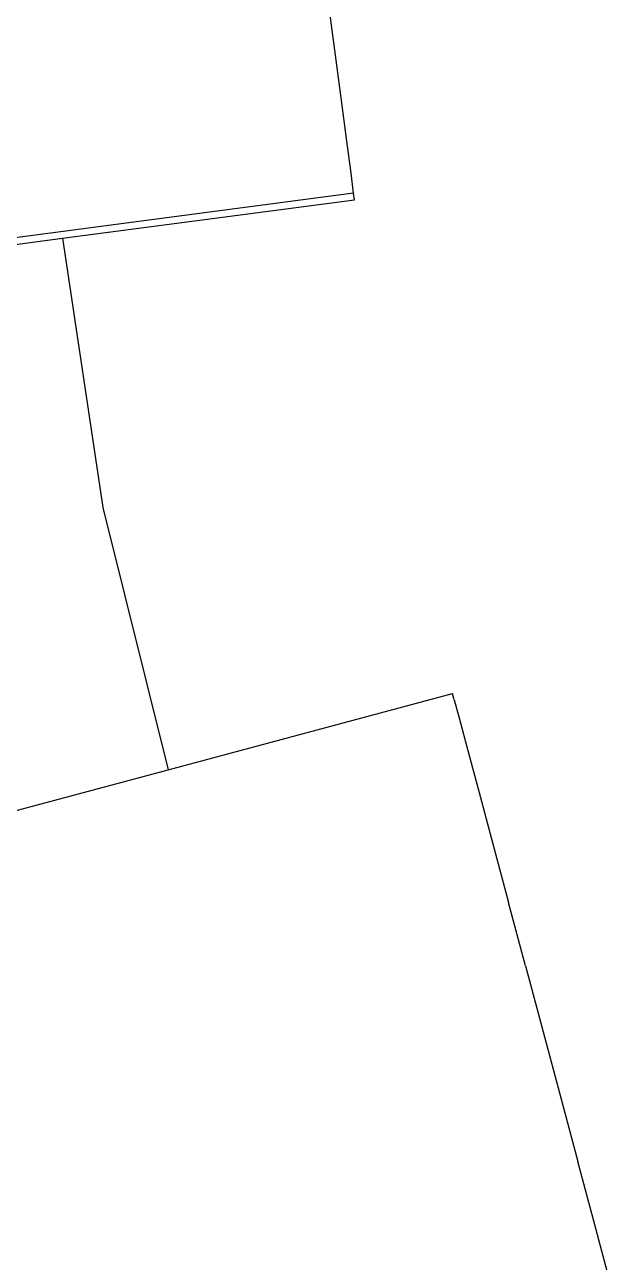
# Model space of a CAD drawing. Header units: inches. Extents: x 3324238 to 135265466, y -1036581 to 20094598.
# Drawn here: x 3354731.6965 to 3354731.8662, y -519087.2613 to -519086.9011 of the extents above; entities that cross this region are included whole.
import ezdxf

# ---------------------------------------------------------------- set-up
doc = ezdxf.new("R2010")
doc.units = ezdxf.units.IN
doc.header["$MEASUREMENT"] = 0

msp = doc.modelspace()

# ---------------------------------------------------------------- linework, layer by layer
for p, q in [((3354731.78664, -519086.90713, 0.00267), (3354731.78434, -519086.88966, 0.00267)), ((3354731.78866, -519086.92245, 0.00267), (3354731.78664, -519086.90713, 0.00267)), ((3354731.79031, -519086.93503, 0.00267), (3354731.78866, -519086.92245, 0.00267)), ((3354731.79154, -519086.94437, 0.00267), (3354731.79031, -519086.93503, 0.00267)), ((3354731.7923, -519086.95012, 0.00267), (3354731.79154, -519086.94437, 0.00267)), ((3354731.7923, -519086.95012, 0.00267), (3354731.64611, -519086.96941, 0.00267)), ((3354731.79256, -519086.95206, 0.00267), (3354731.7923, -519086.95012, 0.00267)), ((3354731.70755, -519086.96326, 0.00267), (3354731.79256, -519086.95206, 0.00267)), ((3354731.65067, -519086.97075, 0.00267), (3354731.70755, -519086.96326, 0.00267)), ((3354731.70755, -519086.96326, 0.00267), (3354731.71931, -519087.04163, 0.00267)), ((3354731.71931, -519087.04163, 0.00267), (3354731.73829, -519087.11797, 0.00267)), ((3354731.73829, -519087.11797, 0.00267), (3354731.8211, -519087.09578, 0.00267)), ((3354731.82161, -519087.09767, 0.00267), (3354731.8211, -519087.09578, 0.00267)), ((3354731.82161, -519087.09767, 0.00267), (3354731.82311, -519087.10327, 0.00267)), ((3354731.82311, -519087.10327, 0.00267), (3354731.82555, -519087.11237, 0.00267)), ((3354731.82555, -519087.11237, 0.00267), (3354731.82883, -519087.12462, 0.00267)), ((3354731.693, -519087.1301, 0.00267), (3354731.73829, -519087.11797, 0.00267)), ((3354731.82883, -519087.12462, 0.00267), (3354731.83283, -519087.13955, 0.00267)), ((3354731.83283, -519087.13955, 0.00267), (3354731.83739, -519087.15658, 0.00267)), ((3354731.84234, -519087.17505, 0.00267), (3354731.83739, -519087.15658, 0.00267)), ((3354731.84234, -519087.17505, 0.00267), (3354731.84749, -519087.19427, 0.00267)), ((3354731.84749, -519087.19427, 0.00267), (3354731.85264, -519087.21348, 0.00267)), ((3354731.85264, -519087.21348, 0.00267), (3354731.85759, -519087.23196, 0.00267)), ((3354731.86215, -519087.24898, 0.00267), (3354731.85759, -519087.23196, 0.00267)), ((3354731.86615, -519087.26391, 0.00267), (3354731.86215, -519087.24898, 0.00267))]:
    msp.add_line(p, q)

doc.saveas('drawing.dxf')
